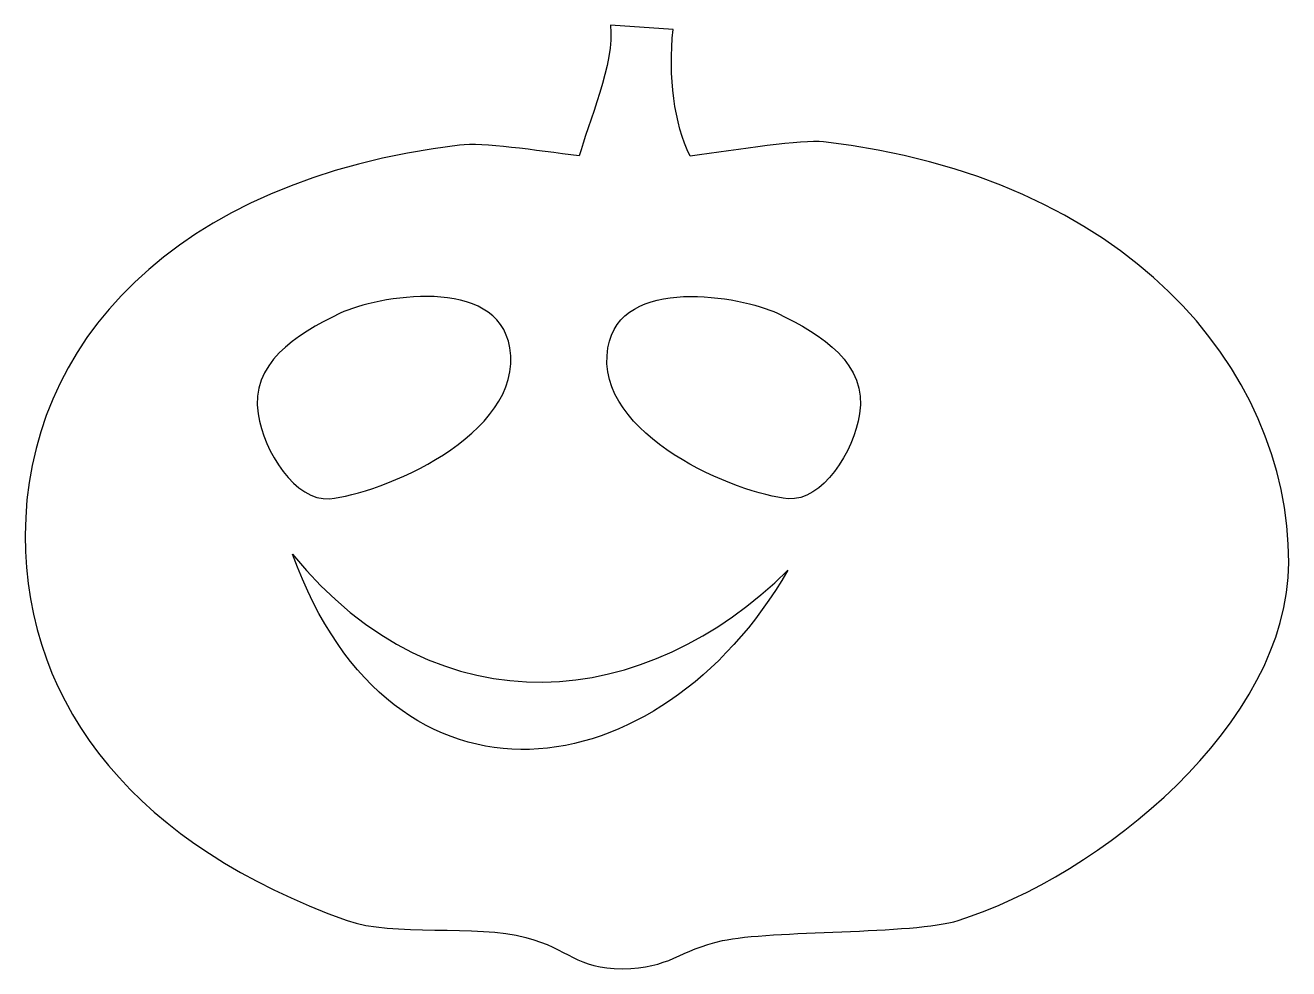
# Model space of a CAD drawing. Header units: inches. Extents: x -51.57 to -43.16, y 20.17 to 26.45.
import ezdxf

# ---------------------------------------------------------------- set-up
doc = ezdxf.new("R2010")
doc.units = ezdxf.units.IN
doc.header["$MEASUREMENT"] = 0
doc.layers.add('Layer 1', color=7, linetype='Continuous')

msp = doc.modelspace()

# ---------------------------------------------------------------- linework, layer by layer
at = {"layer": 'Layer 1', "color": 30}
for points, knots in [([(-47.1406, 25.5832), (-46.8169, 25.6273), (-46.3942, 25.6932), (-46.2541, 25.6772), (-46.2541, 25.6772), (-44.2561, 25.4489), (-43.1568, 24.184), (-43.1568, 22.8772), (-43.1568, 22.8772), (-43.1568, 21.8007), (-44.4162, 20.7892), (-45.3569, 20.4928), (-45.3569, 20.4928), (-45.6531, 20.3995), (-46.6047, 20.4291), (-46.9269, 20.3583), (-46.9269, 20.3583), (-47.2106, 20.2959), (-47.2817, 20.1712), (-47.5914, 20.1712), (-47.5914, 20.1712), (-47.9011, 20.1712), (-47.9453, 20.303), (-48.2344, 20.3798), (-48.2344, 20.3798), (-48.5663, 20.4679), (-49.123, 20.3843), (-49.4251, 20.4925), (-49.4251, 20.4925), (-50.804, 20.9868), (-51.5673, 21.8942), (-51.5673, 23.058), (-51.5673, 23.058), (-51.5673, 24.3215), (-50.5883, 25.4237), (-48.6764, 25.6558), (-48.6764, 25.6558), (-48.5236, 25.6743), (-48.1733, 25.6223), (-47.8793, 25.5837), (-47.8793, 25.5837), (-47.8265, 25.7885), (-47.6365, 26.2133), (-47.6724, 26.4543), (-47.6724, 26.4543), (-47.6724, 26.4543), (-47.2552, 26.4265), (-47.2552, 26.4265), (-47.2552, 26.4265), (-47.2876, 26.1111), (-47.2494, 25.7993), (-47.1406, 25.5832)], [0, 0, 0, 0, 0.076923, 0.076923, 0.076923, 0.076923, 0.153846, 0.153846, 0.153846, 0.153846, 0.230769, 0.230769, 0.230769, 0.230769, 0.307692, 0.307692, 0.307692, 0.307692, 0.384615, 0.384615, 0.384615, 0.384615, 0.461538, 0.461538, 0.461538, 0.461538, 0.538462, 0.538462, 0.538462, 0.538462, 0.615385, 0.615385, 0.615385, 0.615385, 0.692308, 0.692308, 0.692308, 0.692308, 0.769231, 0.769231, 0.769231, 0.769231, 0.846154, 0.846154, 0.846154, 0.846154, 0.923077, 0.923077, 0.923077, 0.923077, 1, 1, 1, 1]), ([(-50.0176, 23.8661), (-50.0679, 24.1965), (-49.7734, 24.3944), (-49.4708, 24.5363), (-49.4708, 24.5363), (-49.2292, 24.6496), (-48.4224, 24.7952), (-48.342, 24.307), (-48.342, 24.307), (-48.2452, 23.7192), (-49.2182, 23.3288), (-49.5414, 23.3016), (-49.5414, 23.3016), (-49.7705, 23.2824), (-49.9796, 23.6159), (-50.0176, 23.8661)], [0, 0, 0, 0, 0.25, 0.25, 0.25, 0.25, 0.5, 0.5, 0.5, 0.5, 0.75, 0.75, 0.75, 0.75, 1, 1, 1, 1]), ([(-46.0132, 23.8661), (-45.9629, 24.1965), (-46.2574, 24.3944), (-46.56, 24.5363), (-46.56, 24.5363), (-46.8016, 24.6496), (-47.6084, 24.7952), (-47.6888, 24.307), (-47.6888, 24.307), (-47.7857, 23.7192), (-46.8126, 23.3288), (-46.4894, 23.3016), (-46.4894, 23.3016), (-46.2604, 23.2824), (-46.0513, 23.6159), (-46.0132, 23.8661)], [0, 0, 0, 0, 0.25, 0.25, 0.25, 0.25, 0.5, 0.5, 0.5, 0.5, 0.75, 0.75, 0.75, 0.75, 1, 1, 1, 1]), ([(-49.7883, 22.9312), (-49.1181, 21.0876), (-47.3484, 21.3464), (-46.49, 22.8254), (-46.49, 22.8254), (-47.4219, 21.8963), (-48.8094, 21.7316), (-49.7883, 22.9312)], [0, 0, 0, 0, 0.5, 0.5, 0.5, 0.5, 1, 1, 1, 1])]:
    msp.add_open_spline(points, degree=3, knots=knots, dxfattribs=at)

doc.saveas('drawing.dxf')
